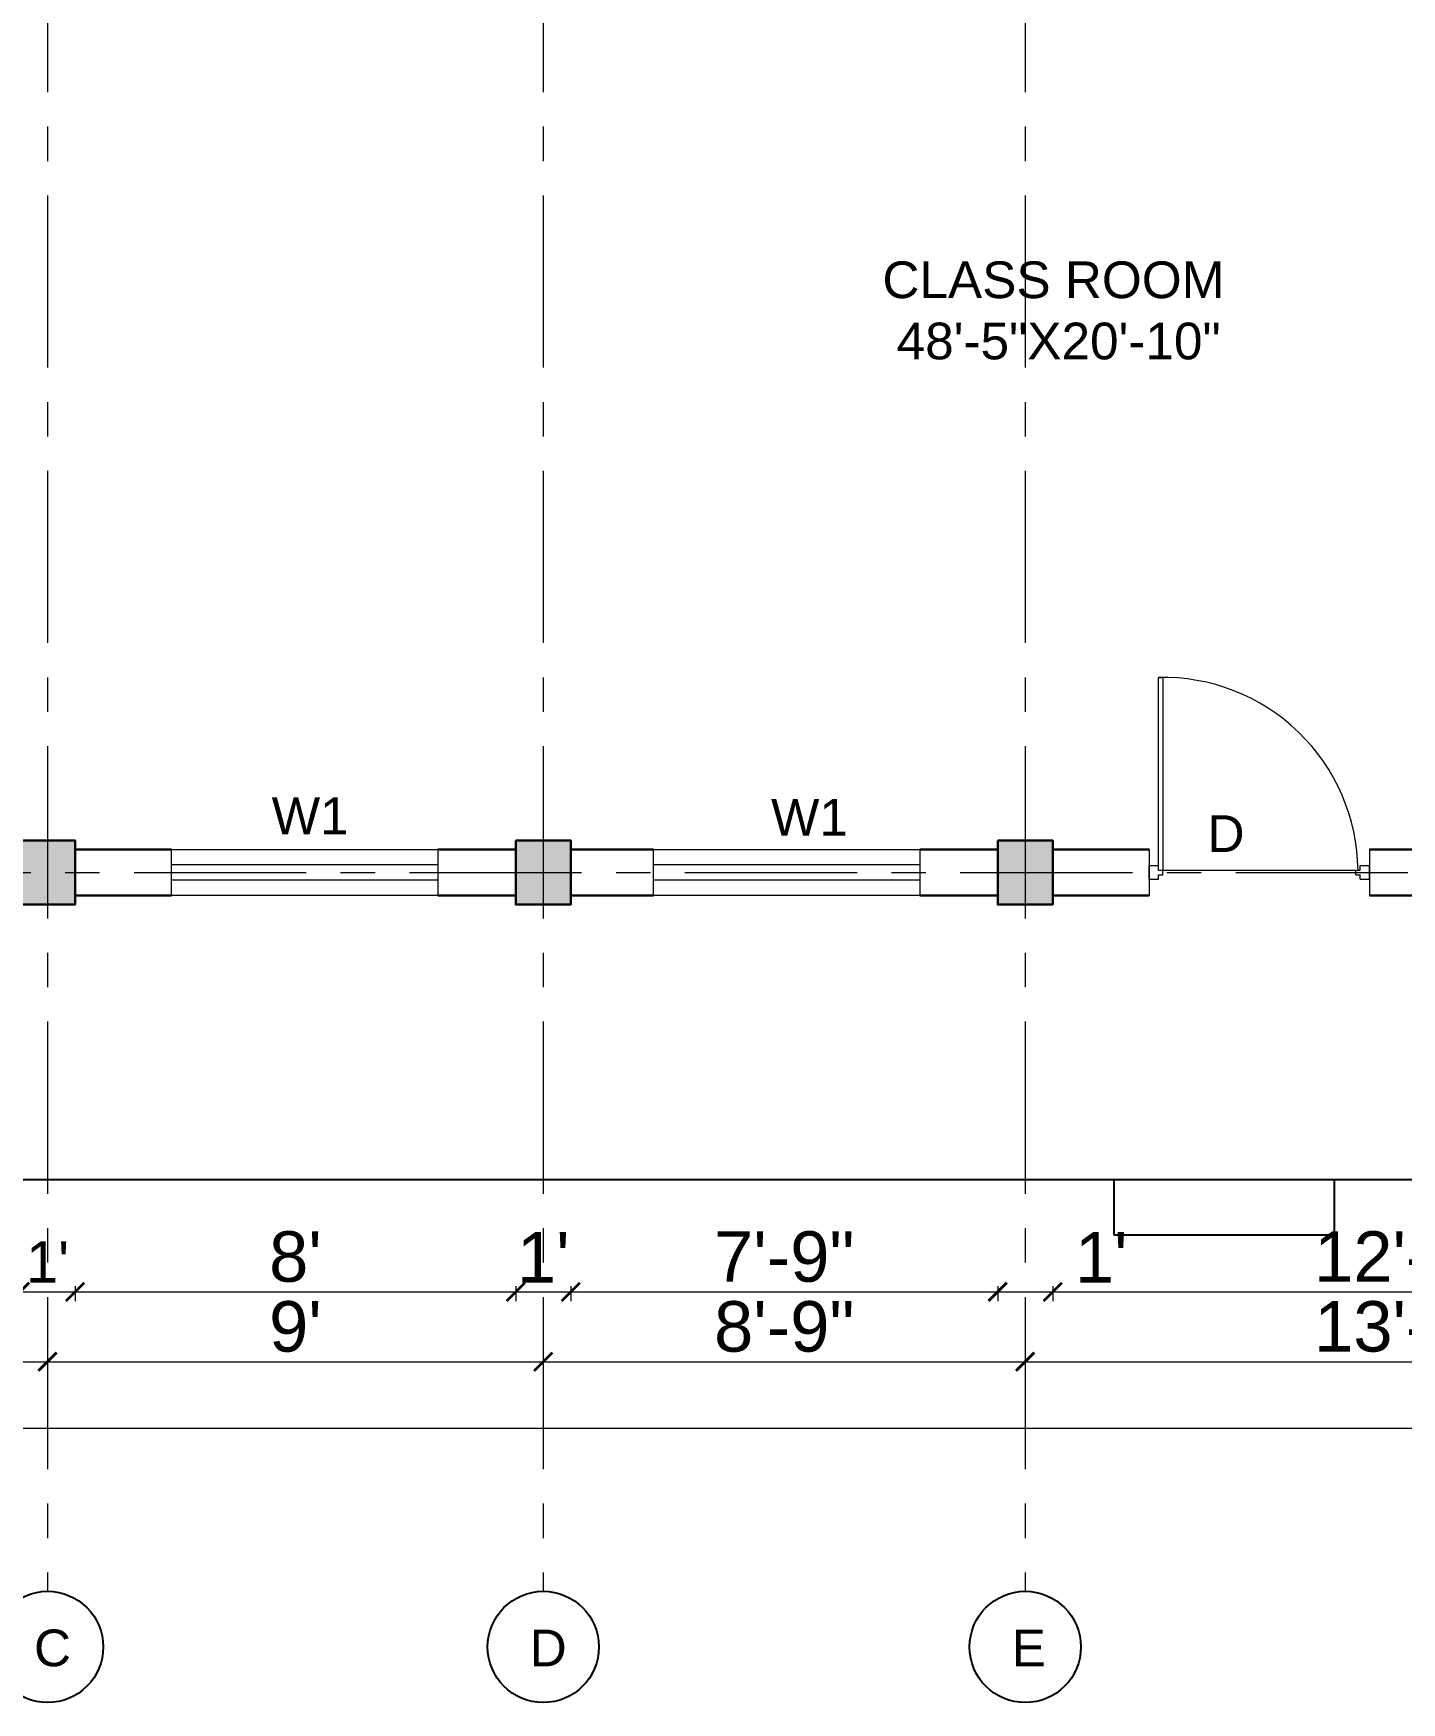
# Model space of a CAD drawing. Header units: inches. Extents: x -6800 to 96653, y -25814 to 17379.
# Drawn here: x 90357.8 to 90655.9, y -15421.2 to -15057.5 of the extents above; entities that cross this region are included whole.
import ezdxf

# ---------------------------------------------------------------- set-up
doc = ezdxf.new("R2010")
doc.units = ezdxf.units.IN
doc.header["$MEASUREMENT"] = 0
doc.header["$PDMODE"] = 34
doc.linetypes.add('CENTER', pattern=[2, 1.25, -0.25, 0.25, -0.25])
doc.layers.add('A-Windows', color=7, linetype='Continuous')
for name, color, linetype, lineweight in [('Cent line', 54, 'CENTER', 9), ('Column', 101, 'Continuous', 30), ('dimension', 50, 'Continuous', 20), ('dimension @ 1', 50, 'Continuous', 20), ('ele back', 51, 'Continuous', 15), ('Wall', 90, 'Continuous', 30), ('Window', 140, 'Continuous', 13)]:
    doc.layers.add(name, color=color, linetype=linetype, lineweight=lineweight)
doc.styles.get("Standard").update_dxf_attribs({"font": 'arial.ttf'})
doc.dimstyles.get("Standard").update_dxf_attribs({"dimtxt": 7, "dimasz": 4, "dimexe": 2, "dimexo": 2, "dimgap": 2, "dimtad": 1, "dimdec": 0, "dimzin": 0, "dimdsep": 46, "dimlunit": 4, "dimtxsty": 'Standard', "dimblk": 'ARCHTICK', "dimcen": 0.25, "dimclrd": 256, "dimclre": 256, "dimclrt": 256, "dimadec": 0, "dimazin": 0, "dimtfac": 1, "dimtdec": 0, "dimtofl": 0, "dimtmove": 0, "dimatfit": 3, "dimfxl": 1, "dimfxlon": 1, "dimtolj": 1, "dimtzin": 0, "dimlwd": -1, "dimlwe": -1, "dimarcsym": 1})

# ---------------------------------------------------------------- blocks, each defined once
blk = doc.blocks.new('colarch')
at = {"layer": 'Column'}
h = blk.add_hatch(color=256, dxfattribs=at)
h.dxf.hatch_style = 1
h.paths.add_polyline_path([(-6740.22, 498.65), (-6728.22, 498.65), (-6728.22, 512.65), (-6740.22, 512.65)])
blk.add_lwpolyline([(-6740.22, 512.65), (-6728.22, 512.65), (-6728.22, 498.65), (-6740.22, 498.65)], close=True, dxfattribs=at)
blk = doc.blocks.new('_ArchTick')
at = {"color": 0, "linetype": 'ByBlock', "const_width": 0.15}
blk.add_lwpolyline([(-0.5, -0.5), (0.5, 0.5)], dxfattribs=at)
blk = doc.blocks.new('*D2222')
at = {"layer": 'Defpoints', "color": 0, "transparency": 16777216}
for p in [(90354.9, -15247.34), (90366.9, -15245.34), (90366.9, -15331.72)]:
    blk.add_point(p, dxfattribs=at)
at = {"layer": 'dimension', "transparency": 16777216}
for p, q in [((90354.9, -15330.72), (90354.9, -15333.72)), ((90354.9, -15331.72), (90366.9, -15331.72)), ((90366.9, -15330.72), (90366.9, -15333.72))]:
    blk.add_line(p, q, dxfattribs=at)
at = {"layer": 'dimension', "transparency": 16777216, "xscale": 4, "yscale": 4, "zscale": 4, "rotation": 180}
blk.add_blockref('_ArchTick', (90354.9, -15331.72), dxfattribs=at)
at = {"layer": 'dimension', "transparency": 16777216, "xscale": 4, "yscale": 4, "zscale": 4}
blk.add_blockref('_ArchTick', (90366.9, -15331.72), dxfattribs=at)
at = {"layer": 'dimension', "transparency": 16777216, "insert": (90360.9, -15325.2), "char_height": 9, "attachment_point": 5}
blk.add_mtext("\\A1;1'", dxfattribs=at)
blk = doc.blocks.new('*D2223')
at = {"layer": 'Defpoints', "color": 0, "transparency": 16777216}
for p in [(90366.9, -15245.34), (90462.9, -15245.34), (90462.9, -15331.72)]:
    blk.add_point(p, dxfattribs=at)
at = {"layer": 'dimension', "transparency": 16777216}
for p, q in [((90366.9, -15330.47), (90366.9, -15333.72)), ((90366.9, -15331.72), (90462.9, -15331.72)), ((90462.9, -15330.47), (90462.9, -15333.72))]:
    blk.add_line(p, q, dxfattribs=at)
at = {"layer": 'dimension', "transparency": 16777216, "xscale": 4, "yscale": 4, "zscale": 4, "rotation": 180}
blk.add_blockref('_ArchTick', (90366.9, -15331.72), dxfattribs=at)
at = {"layer": 'dimension', "transparency": 16777216, "xscale": 4, "yscale": 4, "zscale": 4}
blk.add_blockref('_ArchTick', (90462.9, -15331.72), dxfattribs=at)
at = {"layer": 'dimension', "transparency": 16777216, "insert": (90414.9, -15324.1), "char_height": 11, "attachment_point": 5}
blk.add_mtext("\\A1;8'", dxfattribs=at)
blk = doc.blocks.new('*D2224')
at = {"layer": 'Defpoints', "color": 0, "transparency": 16777216}
for p in [(90462.9, -15245.34), (90474.9, -15245.34), (90474.9, -15331.72)]:
    blk.add_point(p, dxfattribs=at)
at = {"layer": 'dimension', "transparency": 16777216}
for p, q in [((90462.9, -15330.47), (90462.9, -15333.72)), ((90462.9, -15331.72), (90474.9, -15331.72)), ((90474.9, -15330.47), (90474.9, -15333.72))]:
    blk.add_line(p, q, dxfattribs=at)
at = {"layer": 'dimension', "transparency": 16777216, "xscale": 4, "yscale": 4, "zscale": 4, "rotation": 180}
blk.add_blockref('_ArchTick', (90462.9, -15331.72), dxfattribs=at)
at = {"layer": 'dimension', "transparency": 16777216, "xscale": 4, "yscale": 4, "zscale": 4}
blk.add_blockref('_ArchTick', (90474.9, -15331.72), dxfattribs=at)
at = {"layer": 'dimension', "transparency": 16777216, "insert": (90468.9, -15324.2), "char_height": 11, "attachment_point": 5}
blk.add_mtext("\\A1;1'", dxfattribs=at)
blk = doc.blocks.new('*D2225')
at = {"layer": 'Defpoints', "color": 0, "transparency": 16777216}
for p in [(90474.9, -15245.34), (90567.9, -15245.34), (90567.9, -15331.72)]:
    blk.add_point(p, dxfattribs=at)
at = {"layer": 'dimension', "transparency": 16777216}
for p, q in [((90474.9, -15330.47), (90474.9, -15333.72)), ((90474.9, -15331.72), (90567.9, -15331.72)), ((90567.9, -15330.47), (90567.9, -15333.72))]:
    blk.add_line(p, q, dxfattribs=at)
at = {"layer": 'dimension', "transparency": 16777216, "xscale": 4, "yscale": 4, "zscale": 4, "rotation": 180}
blk.add_blockref('_ArchTick', (90474.9, -15331.72), dxfattribs=at)
at = {"layer": 'dimension', "transparency": 16777216, "xscale": 4, "yscale": 4, "zscale": 4}
blk.add_blockref('_ArchTick', (90567.9, -15331.72), dxfattribs=at)
at = {"layer": 'dimension', "transparency": 16777216, "insert": (90521.4, -15324.1), "char_height": 11, "attachment_point": 5}
blk.add_mtext('\\A1;7\'-9"', dxfattribs=at)
blk = doc.blocks.new('*D2226')
at = {"layer": 'Defpoints', "color": 0, "transparency": 16777216}
for p in [(90567.9, -15245.34), (90579.9, -15245.34), (90579.9, -15331.72)]:
    blk.add_point(p, dxfattribs=at)
at = {"layer": 'dimension', "transparency": 16777216}
for p, q in [((90567.9, -15330.47), (90567.9, -15333.72)), ((90567.9, -15331.72), (90579.9, -15331.72)), ((90579.9, -15330.47), (90579.9, -15333.72)), ((90579.9, -15331.72), (90596.99, -15331.72))]:
    blk.add_line(p, q, dxfattribs=at)
at = {"layer": 'dimension', "transparency": 16777216, "xscale": 4, "yscale": 4, "zscale": 4, "rotation": 180}
blk.add_blockref('_ArchTick', (90567.9, -15331.72), dxfattribs=at)
at = {"layer": 'dimension', "transparency": 16777216, "xscale": 4, "yscale": 4, "zscale": 4}
blk.add_blockref('_ArchTick', (90579.9, -15331.72), dxfattribs=at)
at = {"layer": 'dimension', "transparency": 16777216, "insert": (90590.44, -15324.2), "char_height": 11, "attachment_point": 5}
blk.add_mtext("\\A1;1'", dxfattribs=at)
blk = doc.blocks.new('*D2227')
at = {"layer": 'Defpoints', "color": 0, "transparency": 16777216}
for p in [(90579.9, -15245.34), (90732.9, -15245.34), (90732.9, -15331.72)]:
    blk.add_point(p, dxfattribs=at)
at = {"layer": 'dimension', "transparency": 16777216}
for p, q in [((90579.9, -15330.47), (90579.9, -15333.72)), ((90579.9, -15331.72), (90732.9, -15331.72)), ((90732.9, -15330.47), (90732.9, -15333.72))]:
    blk.add_line(p, q, dxfattribs=at)
at = {"layer": 'dimension', "transparency": 16777216, "xscale": 4, "yscale": 4, "zscale": 4, "rotation": 180}
blk.add_blockref('_ArchTick', (90579.9, -15331.72), dxfattribs=at)
at = {"layer": 'dimension', "transparency": 16777216, "xscale": 4, "yscale": 4, "zscale": 4}
blk.add_blockref('_ArchTick', (90732.9, -15331.72), dxfattribs=at)
at = {"layer": 'dimension', "transparency": 16777216, "insert": (90656.4, -15324.1), "char_height": 11, "attachment_point": 5}
blk.add_mtext('\\A1;12\'-9"', dxfattribs=at)
blk = doc.blocks.new('*D2239')
at = {"layer": 'Defpoints', "color": 0, "transparency": 16777216}
for p in [(90252.9, -15247.34), (90360.9, -15247.34), (90360.9, -15346.93)]:
    blk.add_point(p, dxfattribs=at)
at = {"layer": 'dimension', "transparency": 16777216}
for p, q in [((90252.9, -15345.68), (90252.9, -15348.93)), ((90360.9, -15345.68), (90360.9, -15348.93)), ((90252.9, -15346.93), (90360.9, -15346.93))]:
    blk.add_line(p, q, dxfattribs=at)
at = {"layer": 'dimension', "transparency": 16777216, "xscale": 4, "yscale": 4, "zscale": 4, "rotation": 180}
blk.add_blockref('_ArchTick', (90252.9, -15346.93), dxfattribs=at)
at = {"layer": 'dimension', "transparency": 16777216, "xscale": 4, "yscale": 4, "zscale": 4}
blk.add_blockref('_ArchTick', (90360.9, -15346.93), dxfattribs=at)
at = {"layer": 'dimension', "transparency": 16777216, "insert": (90306.9, -15339.32), "char_height": 11, "attachment_point": 5}
blk.add_mtext("\\A1;9'", dxfattribs=at)
blk = doc.blocks.new('*D2240')
at = {"layer": 'Defpoints', "color": 0, "transparency": 16777216}
for p in [(90360.9, -15247.34), (90468.9, -15247.34), (90468.9, -15346.93)]:
    blk.add_point(p, dxfattribs=at)
at = {"layer": 'dimension', "transparency": 16777216}
for p, q in [((90360.9, -15345.68), (90360.9, -15348.93)), ((90468.9, -15345.68), (90468.9, -15348.93)), ((90360.9, -15346.93), (90468.9, -15346.93))]:
    blk.add_line(p, q, dxfattribs=at)
at = {"layer": 'dimension', "transparency": 16777216, "xscale": 4, "yscale": 4, "zscale": 4, "rotation": 180}
blk.add_blockref('_ArchTick', (90360.9, -15346.93), dxfattribs=at)
at = {"layer": 'dimension', "transparency": 16777216, "xscale": 4, "yscale": 4, "zscale": 4}
blk.add_blockref('_ArchTick', (90468.9, -15346.93), dxfattribs=at)
at = {"layer": 'dimension', "transparency": 16777216, "insert": (90414.9, -15339.32), "char_height": 11, "attachment_point": 5}
blk.add_mtext("\\A1;9'", dxfattribs=at)
blk = doc.blocks.new('*D2241')
at = {"layer": 'Defpoints', "color": 0, "transparency": 16777216}
for p in [(90468.9, -15247.34), (90573.9, -15247.34), (90573.9, -15346.93)]:
    blk.add_point(p, dxfattribs=at)
at = {"layer": 'dimension', "transparency": 16777216}
for p, q in [((90468.9, -15345.68), (90468.9, -15348.93)), ((90573.9, -15345.68), (90573.9, -15348.93)), ((90468.9, -15346.93), (90573.9, -15346.93))]:
    blk.add_line(p, q, dxfattribs=at)
at = {"layer": 'dimension', "transparency": 16777216, "xscale": 4, "yscale": 4, "zscale": 4, "rotation": 180}
blk.add_blockref('_ArchTick', (90468.9, -15346.93), dxfattribs=at)
at = {"layer": 'dimension', "transparency": 16777216, "xscale": 4, "yscale": 4, "zscale": 4}
blk.add_blockref('_ArchTick', (90573.9, -15346.93), dxfattribs=at)
at = {"layer": 'dimension', "transparency": 16777216, "insert": (90521.4, -15339.32), "char_height": 11, "attachment_point": 5}
blk.add_mtext('\\A1;8\'-9"', dxfattribs=at)
blk = doc.blocks.new('*D2242')
at = {"layer": 'Defpoints', "color": 0, "transparency": 16777216}
for p in [(90573.9, -15247.34), (90738.9, -15247.34), (90738.9, -15346.93)]:
    blk.add_point(p, dxfattribs=at)
at = {"layer": 'dimension', "transparency": 16777216}
for p, q in [((90573.9, -15345.68), (90573.9, -15348.93)), ((90738.9, -15345.68), (90738.9, -15348.93)), ((90573.9, -15346.93), (90738.9, -15346.93))]:
    blk.add_line(p, q, dxfattribs=at)
at = {"layer": 'dimension', "transparency": 16777216, "xscale": 4, "yscale": 4, "zscale": 4, "rotation": 180}
blk.add_blockref('_ArchTick', (90573.9, -15346.93), dxfattribs=at)
at = {"layer": 'dimension', "transparency": 16777216, "xscale": 4, "yscale": 4, "zscale": 4}
blk.add_blockref('_ArchTick', (90738.9, -15346.93), dxfattribs=at)
at = {"layer": 'dimension', "transparency": 16777216, "insert": (90656.4, -15339.31), "char_height": 11, "attachment_point": 5}
blk.add_mtext('\\A1;13\'-9"', dxfattribs=at)
blk = doc.blocks.new('*D2247')
at = {"layer": 'Defpoints', "color": 0, "transparency": 16777216}
for p in [(90078.9, -15245.34), (91305.9, -15245.34), (91305.9, -15361.38)]:
    blk.add_point(p, dxfattribs=at)
at = {"layer": 'dimension', "transparency": 16777216}
for p, q in [((90078.9, -15360.13), (90078.9, -15363.38)), ((91305.9, -15360.13), (91305.9, -15363.38)), ((90078.9, -15361.38), (91305.9, -15361.38))]:
    blk.add_line(p, q, dxfattribs=at)
at = {"layer": 'dimension', "transparency": 16777216, "xscale": 4, "yscale": 4, "zscale": 4, "rotation": 180}
blk.add_blockref('_ArchTick', (90078.9, -15361.38), dxfattribs=at)
at = {"layer": 'dimension', "transparency": 16777216, "xscale": 4, "yscale": 4, "zscale": 4}
blk.add_blockref('_ArchTick', (91305.9, -15361.38), dxfattribs=at)
at = {"layer": 'dimension', "transparency": 16777216, "insert": (90692.4, -15353.76), "char_height": 11, "attachment_point": 5}
blk.add_mtext('\\A1;102\'-3"', dxfattribs=at)

msp = doc.modelspace()

# ---------------------------------------------------------------- linework, layer by layer
at = {"transparency": 33554687}
for p, q in [((90957.9, -15307.34), (90078.9, -15307.34)), ((90593.3, -15319.34), (90593.3, -15307.34)), ((90641.3, -15319.34), (90641.3, -15307.34)), ((90641.3, -15319.34), (90593.3, -15319.34))]:
    msp.add_line(p, q, dxfattribs=at)
at = {"transparency": 33554651}
for centre in [(90360.9, -15409.08), (90468.9, -15409.08), (90573.9, -15409.08)]:
    msp.add_circle(centre, 12.12, dxfattribs=at)
at = {"layer": 'Cent line', "ltscale": 30, "transparency": 33554643}
for p, q in [((90360.9, -14912.85), (90360.9, -15396.96)), ((90468.9, -14912.85), (90468.9, -15396.96)), ((90573.9, -14912.85), (90573.9, -15396.96)), ((90019.75, -15240.34), (91388.19, -15240.34))]:
    msp.add_line(p, q, dxfattribs=at)
at = {"layer": 'ele back', "transparency": 33554651}
for p, q in [((90602.9, -15239.84), (90602.9, -15197.84)), ((90602.9, -15197.84), (90603.9, -15197.84)), ((90603.9, -15197.84), (90603.9, -15239.84)), ((90600.9, -15238.84), (90602.9, -15238.84)), ((90600.9, -15241.84), (90600.9, -15238.84)), ((90602.9, -15239.84), (90602.9, -15238.84)), ((90602.9, -15239.84), (90603.9, -15239.84)), ((90602.9, -15240.84), (90603.9, -15240.84)), ((90602.9, -15241.84), (90602.9, -15240.84)), ((90603.9, -15240.84), (90603.9, -15239.84)), ((90603.9, -15239.84), (90646.4, -15239.84)), ((90645.9, -15240.84), (90645.9, -15239.84)), ((90645.9, -15239.84), (90646.9, -15239.84)), ((90645.9, -15240.84), (90646.9, -15240.84)), ((90646.9, -15238.84), (90648.9, -15238.84)), ((90646.9, -15239.84), (90646.9, -15238.84)), ((90646.9, -15241.84), (90646.9, -15240.84)), ((90648.9, -15241.84), (90648.9, -15238.84)), ((90600.9, -15241.84), (90602.9, -15241.84)), ((90646.9, -15241.84), (90648.9, -15241.84))]:
    msp.add_line(p, q, dxfattribs=at)
msp.add_arc((90603.9, -15240.34), 42.5, 0.6741, 91.3483, dxfattribs=at)
at = {"layer": 'Wall', "transparency": 33554651}
for p, q in [((90387.9, -15235.34), (90366.9, -15235.34)), ((90462.9, -15235.34), (90445.9, -15235.34)), ((90492.9, -15235.34), (90474.9, -15235.34)), ((90567.9, -15235.34), (90550.9, -15235.34)), ((90600.9, -15235.34), (90579.9, -15235.34)), ((90662.9, -15235.34), (90648.9, -15235.34)), ((90387.9, -15245.34), (90366.9, -15245.34)), ((90462.9, -15245.34), (90445.9, -15245.34)), ((90492.9, -15245.34), (90474.9, -15245.34)), ((90567.9, -15245.34), (90550.9, -15245.34)), ((90600.9, -15245.34), (90579.9, -15245.34)), ((90662.9, -15245.34), (90648.9, -15245.34))]:
    msp.add_line(p, q, dxfattribs=at)
at = {"layer": 'Window', "transparency": 33554651}
for p, q in [((90600.9, -15235.34), (90600.9, -15245.34)), ((90648.9, -15235.34), (90648.9, -15245.34)), ((90445.9, -15238.67), (90387.9, -15238.67)), ((90550.9, -15238.67), (90492.9, -15238.67)), ((90445.9, -15242.01), (90387.9, -15242.01)), ((90550.9, -15242.01), (90492.9, -15242.01))]:
    msp.add_line(p, q, dxfattribs=at)
for points in [[(90387.9, -15235.34), (90445.9, -15235.34), (90445.9, -15245.34), (90387.9, -15245.34)], [(90492.9, -15235.34), (90550.9, -15235.34), (90550.9, -15245.34), (90492.9, -15245.34)]]:
    msp.add_lwpolyline(points, close=True, dxfattribs=at)

# ---------------------------------------------------------------- block references
at = {"layer": 'Wall', "transparency": 33554651}
for p in [(97095.12, -15746), (97203.12, -15746), (97308.12, -15746)]:
    msp.add_blockref('colarch', p, dxfattribs=at)

# ---------------------------------------------------------------- texts
at = {"layer": 'A-Windows', "ltscale": 10, "transparency": 33554687, "char_height": 8, "attachment_point": 1}
for s, insert in [('CLASS ROOM\\P 48\'-5"X20\'-10"', (90542.78, -15107.22)), ('D', (90613.6, -15227.88)), ('C', (90357.94, -15405.29)), ('D', (90465.94, -15405.29)), ('E', (90570.94, -15405.29))]:
    msp.add_mtext_dynamic_manual_height_columns(s, width=837.6015, gutter_width=65.57, heights=[0], dxfattribs=dict(at, insert=insert))
at = {"layer": 'A-Windows', "ltscale": 10, "transparency": 33554687, "char_height": 8, "width": 30.4497, "attachment_point": 1}
for insert in [(90409.73, -15224.01), (90518.51, -15224.33)]:
    msp.add_mtext('W1', dxfattribs=dict(at, insert=insert))

# ---------------------------------------------------------------- dimensions: what is measured, and where the dimension line sits
at = {"layer": 'dimension', "transparency": 33554651}
dim = msp.add_linear_dim(base=(90366.9, -15331.72), p1=(90354.9, -15247.34), p2=(90366.9, -15245.34), dimstyle='Standard', override={"dimscale": 1, "dimtxt": 9, "dimtix": 0, "dimtofl": 0, "dimtmove": 0, "dimatfit": 3}, dxfattribs=at)
dim.commit()
dim.dimension.update_dxf_attribs({"geometry": '*D2222', "text_midpoint": (90360.9, -15325.2)})
at = {"layer": 'dimension @ 1', "transparency": 33554651}
for base, p1, p2, picture, middle in [((91305.9, -15361.38), (90078.9, -15245.34), (91305.9, -15245.34), '*D2247', (90692.4, -15353.76)), ((90360.9, -15346.93), (90252.9, -15247.34), (90360.9, -15247.34), '*D2239', (90306.9, -15339.32)), ((90468.9, -15346.93), (90360.9, -15247.34), (90468.9, -15247.34), '*D2240', (90414.9, -15339.32)), ((90462.9, -15331.72), (90366.9, -15245.34), (90462.9, -15245.34), '*D2223', (90414.9, -15324.1)), ((90573.9, -15346.93), (90468.9, -15247.34), (90573.9, -15247.34), '*D2241', (90521.4, -15339.32)), ((90567.9, -15331.72), (90474.9, -15245.34), (90567.9, -15245.34), '*D2225', (90521.4, -15324.1)), ((90579.9, -15331.72), (90567.9, -15245.34), (90579.9, -15245.34), '*D2226', (90590.44, -15324.2)), ((90738.9, -15346.93), (90573.9, -15247.34), (90738.9, -15247.34), '*D2242', (90656.4, -15339.31)), ((90732.9, -15331.72), (90579.9, -15245.34), (90732.9, -15245.34), '*D2227', (90656.4, -15324.1))]:
    dim = msp.add_linear_dim(base=base, p1=p1, p2=p2, dimstyle='Standard', override={"dimscale": 1, "dimtxt": 11, "dimtix": 0, "dimtofl": 0, "dimtmove": 0, "dimatfit": 3, "dimfxl": 1.25}, dxfattribs=at)
    dim.commit()
    dim.dimension.update_dxf_attribs({"geometry": picture, "text_midpoint": middle})
dim = msp.add_linear_dim(base=(90474.9, -15331.72), p1=(90462.9, -15245.34), p2=(90474.9, -15245.34), dimstyle='Standard', override={"dimscale": 1, "dimtxt": 11, "dimtix": 0, "dimtofl": 0, "dimtmove": 0, "dimatfit": 3, "dimfxl": 1.25}, dxfattribs=at)
dim.commit()
dim.dimension.update_dxf_attribs({"geometry": '*D2224', "text_midpoint": (90468.9, -15331.72), "dimtype": 160})

doc.saveas('drawing.dxf')
